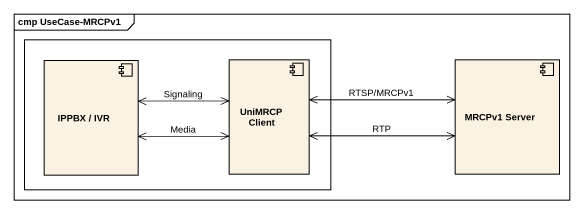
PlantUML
@startuml
mainframe cmp UseCase-MRCPv1
rectangle " " as rectangle1 {
  component "IPPBX / IVR" as IPPBX_IVR
  component "UniMRCP Client" as UniMRCP_Client
}
component "MRCPv1 Server" as MRCPv1_Server
IPPBX_IVR <-right-> UniMRCP_Client : Signaling
IPPBX_IVR <-right-> UniMRCP_Client : Media
UniMRCP_Client <-right-> MRCPv1_Server : RTSP/MRCPv1
UniMRCP_Client <-right-> MRCPv1_Server : RTP
@enduml
